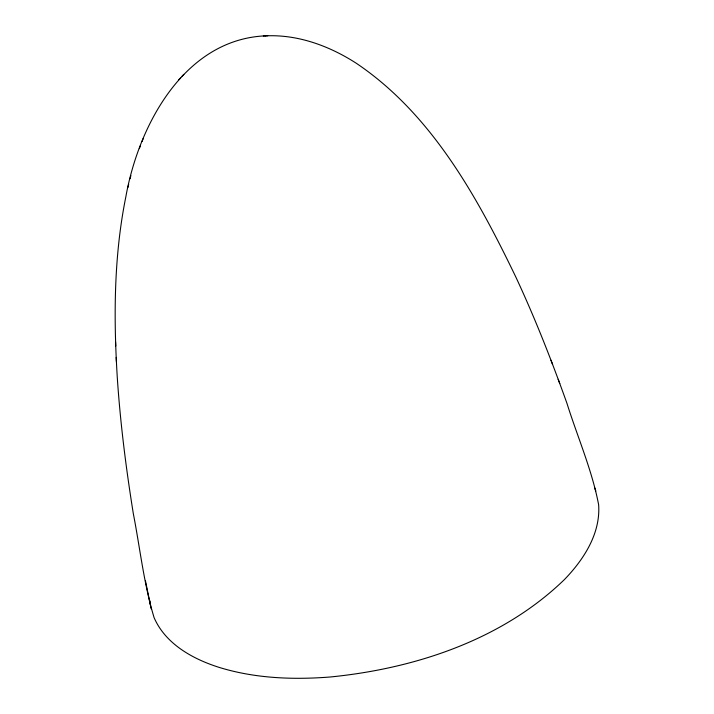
<?xml version="1.0" encoding="UTF-8"?>
<svg xmlns="http://www.w3.org/2000/svg" width="714" height="714" viewBox="0 0 714 714"><rect width="100%" height="100%" fill="white"/><g stroke="black" fill="none" stroke-linecap="round" stroke-linejoin="round"><path stroke-width="1.07" d="M267.75 35.762C184.917 37.797 138.587 125.102 125.825 196.903C113.812 256.326 113.562 317.453 117.301 377.742C120.327 423.25 126.083 468.536 133.304 513.553C140.069 548.227 143.817 583.874 154.117 617.708C165.603 644.046 192.78 659.004 218.975 667.34C254.737 678.398 292.758 679.906 329.868 677.024C414.843 668.679 502.058 639.967 564.426 579.563C583.659 559.669 600.697 533.59 598.635 504.762C592.013 469.999 577.537 437.066 566.961 403.365C551.592 360.409 534.938 317.882 515.597 276.541C477.095 196.743 431.524 113.847 356.152 63.171C329.368 45.937 297.792 34.29 265.581 35.861M127.86 187.621L128.69 184.319M130.073 178.741L130.876 175.546M139.328 148.601L140.471 145.665M142.095 141.434L143.202 138.596M178.768 79.772L180.597 77.826M182.07 76.219L183.793 74.381M263.35 35.968L265.322 35.879M551.012 360.267L552.591 364.461M558.169 379.277L559.767 383.507M594.521 487.546L595.833 491.018M151.163 608.828L145.415 580.58M149.762 600.501L150.226 604.24M115.579 341.89L115.757 346.004M116.203 357.393L116.391 361.579"/></g></svg>
